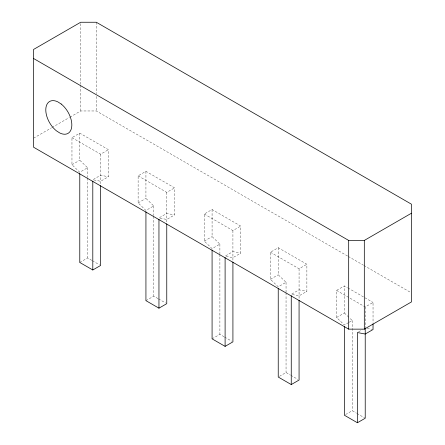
<?xml version="1.0" encoding="UTF-8"?>
<svg xmlns="http://www.w3.org/2000/svg" width="445" height="445" viewBox="0 0 445 445"><rect width="100%" height="100%" fill="white"/><g stroke="black" fill="none" stroke-linecap="round" stroke-linejoin="round"><path stroke-width="0.33" stroke-dasharray="2.23 1.67" d="M33.547 138.184L51.453 127.849M52.048 127.504L69.353 117.513M69.948 117.168L80.69 110.966L96.315 110.966L347.701 256.103M79.777 133.144L79.777 160.211L87.593 167.732L79.777 172.243L71.962 164.722L71.962 137.655L79.777 133.144L108.424 149.687L108.424 176.754L100.615 181.265L92.799 179.758L100.615 175.247L108.424 176.754M71.962 164.722L79.777 160.211M71.962 137.655L100.615 154.198L108.424 149.687M145.932 171.336L145.932 198.403L153.742 205.924L145.932 210.435L138.117 202.914L138.117 175.847L145.932 171.336L174.579 187.879L174.579 214.946L166.764 219.457L158.954 217.95L166.764 213.439L174.579 214.946M138.117 202.914L145.932 198.403M138.117 175.847L166.764 192.39L174.579 187.879M79.777 262.461L87.593 257.95L91.737 260.342M212.081 209.528L212.081 236.595L219.897 244.116L212.081 248.627L204.272 241.107L204.272 214.039L212.081 209.528L240.728 226.071L240.728 253.138L232.919 257.649L225.103 256.142L232.919 251.631L240.728 253.138M204.272 241.107L212.081 236.595M204.272 214.039L232.919 230.582L240.728 226.071M145.932 300.653L153.742 296.142L157.886 298.534M278.236 247.726L278.236 274.788L286.046 282.308L278.236 286.819L270.421 279.299L270.421 252.237L278.236 247.726L306.883 264.263L306.883 291.33L299.068 295.842L291.258 294.34L299.068 289.829L306.883 291.33M270.421 279.299L278.236 274.788M270.421 252.237L299.068 268.774L306.883 264.263M212.081 338.845L219.897 334.334L224.041 336.726M348.596 322.58L344.386 325.011L336.576 317.491L336.576 290.429L344.386 285.918L347.373 287.637M336.576 317.491L344.386 312.98L344.386 285.918M336.576 290.429L365.223 306.967L373.038 302.455L373.038 323.276M349.197 322.236L352.201 320.5L349.269 317.68M279.438 376.348L286.046 372.526L290.19 374.918M358.609 331.837L362.219 329.756M345.587 414.54L352.201 410.718L356.345 413.116M367.175 328.393L371.731 329.272M348.301 256.448L363.337 265.131M363.938 265.476L410.245 292.215M347.968 287.982L373.038 302.455M92.326 260.687L99.43 264.786M158.481 298.879L165.579 302.978M224.63 337.071L231.734 341.17M290.785 375.263L297.889 379.363M356.935 413.455L364.633 417.899M344.386 312.98L348.78 317.213M365.223 306.967L365.223 327.787M352.201 320.5L352.201 410.718M299.068 268.774L299.068 299.541M286.046 282.308L286.046 292.026M286.046 292.715L286.046 372.526M232.919 230.582L232.919 260.653M219.897 244.116L219.897 253.834M219.897 254.523L219.897 334.334M166.764 192.39L166.764 223.156M153.742 205.924L153.742 215.636M153.742 216.331L153.742 296.142M100.615 154.198L100.615 184.964M96.315 22.25L96.315 93.639M96.315 96.409L96.315 110.966M87.593 167.732L87.593 177.444M87.593 178.139L87.593 257.95M80.69 23.635L80.69 84.628M80.69 85.323L80.69 110.966"/><path stroke-width="0.67" d="M79.777 173.628L79.777 262.461L92.799 269.982L100.615 265.47L100.615 185.66M145.932 211.82L145.932 300.653L158.954 308.174L166.764 303.662L166.764 223.852M33.547 58.49L348.685 240.428L364.31 240.428L411.453 213.216M212.081 250.012L212.081 338.845L225.103 346.366L232.919 341.855L232.919 262.044M364.31 329.144L411.453 301.933L411.453 204.194L96.315 22.25L80.69 22.25L33.547 49.467L33.547 147.206L348.685 329.144L364.31 329.144L364.31 240.428M278.236 288.204L278.236 377.037L291.258 384.558L299.068 380.047L299.068 300.236M344.386 326.402L344.386 415.23L357.407 422.75L365.223 418.239L365.223 328.482M373.038 323.971L373.038 329.522L365.223 334.034L357.407 332.532L357.407 422.75M348.685 240.428L348.685 329.144M291.258 295.725L291.258 384.558M225.103 257.533L225.103 346.366M158.954 219.34L158.954 308.174M92.799 181.148L92.799 269.982M61.199 104.024L57.8 101.855A18.417 10.63 60 0 0 45.807 109.125A18.417 10.63 60 0 0 56.426 130.836L59.825 133.005A18.417 10.63 60 0 0 71.817 125.74A18.417 10.63 60 0 0 61.199 104.024"/></g></svg>
